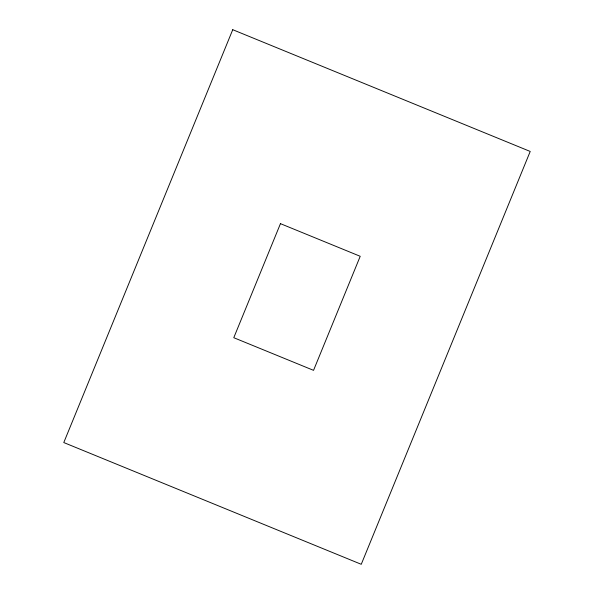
<?xml version="1.0" encoding="UTF-8"?>
<svg xmlns="http://www.w3.org/2000/svg" width="594" height="594" viewBox="0 0 594 594"><rect width="100%" height="100%" fill="white"/><g stroke="black" fill="none" stroke-linecap="round" stroke-linejoin="round"><path stroke-width="0.89" d="M232.744 29.7L63.781 442.552L361.256 564.3L530.219 151.448L232.744 29.7M280.457 223.656L233.784 337.704L313.543 370.344L360.216 256.296L280.457 223.656"/></g></svg>
